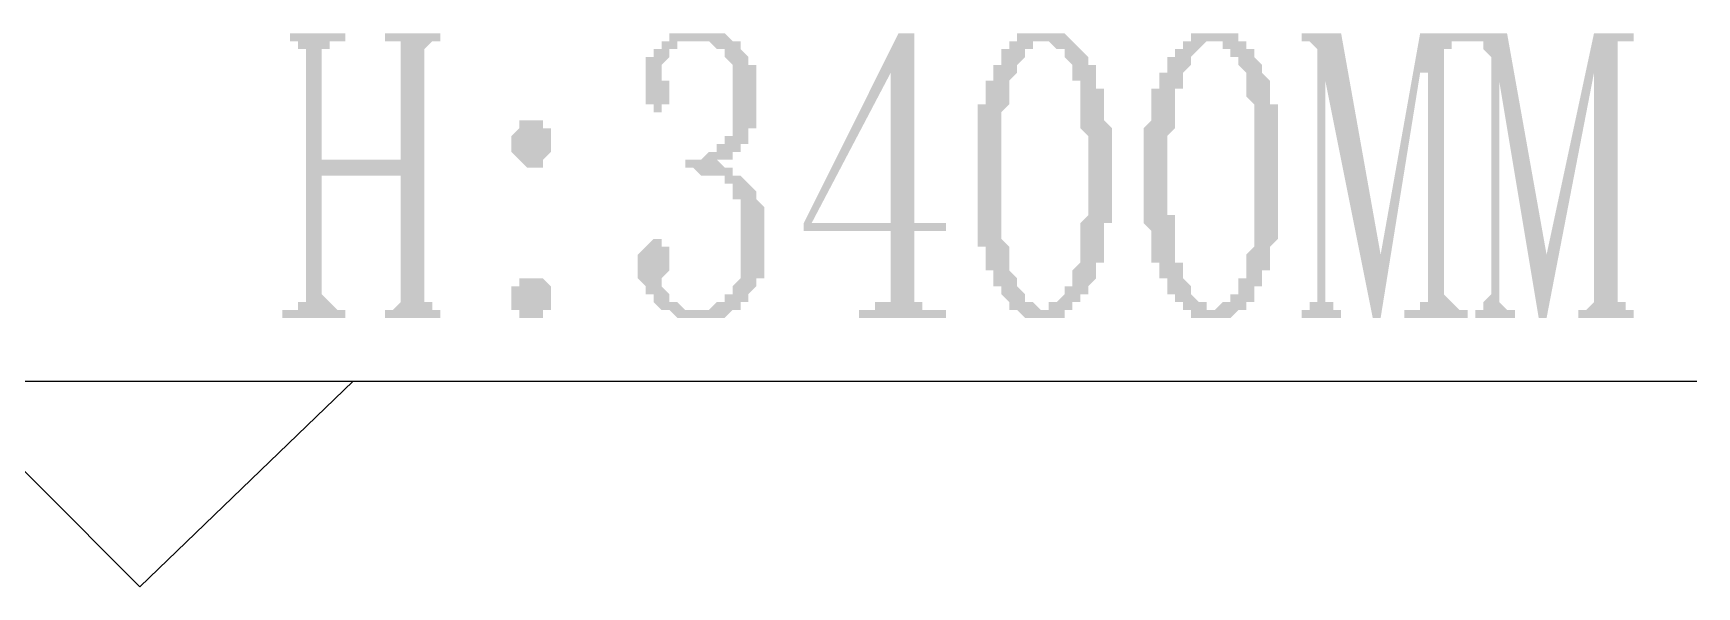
# Model space of a CAD drawing. Header units: inches. Extents: x 11 to 286, y 6 to 196.
# Drawn here: x 135.93 to 144.84, y 143.78 to 146.74 of the extents above; entities that cross this region are included whole.
import ezdxf

# ---------------------------------------------------------------- set-up
doc = ezdxf.new("R2010")
doc.units = ezdxf.units.IN
doc.header["$MEASUREMENT"] = 0
doc.layers.add('PDF_几何图形', color=7, linetype='Continuous')
doc.layers.add('PDF_实体填充', color=7, linetype='Continuous', true_color=0xffffff)

msp = doc.modelspace()

# ---------------------------------------------------------------- hatches: boundary and pattern name
at = {"layer": 'PDF_实体填充', "transparency": 33554559}
for points in [[(138.0208, 145.3444), (138.0208, 145.3021), (138.0631, 145.3021), (138.0631, 145.2598), (138.1054, 145.2598), (138.1054, 145.2174), (137.8091, 145.2174), (137.8091, 145.2598), (137.8514, 145.2598), (137.8938, 145.3021), (137.8938, 145.3444), (137.8938, 145.9794), (137.4704, 145.9794), (137.4704, 145.3444), (137.5128, 145.3021), (137.5551, 145.2598), (137.5974, 145.2598), (137.5974, 145.2174), (137.2588, 145.2174), (137.2588, 145.2598), (137.3011, 145.2598), (137.3434, 145.2598), (137.3434, 145.3021), (137.3858, 145.3021), (137.3858, 145.3444), (137.3858, 146.6144), (137.3858, 146.6568), (137.3434, 146.6568), (137.3434, 146.6991), (137.3011, 146.6991), (137.3011, 146.7414), (137.5974, 146.7414), (137.5974, 146.6991), (137.5551, 146.6991), (137.5128, 146.6991), (137.5128, 146.6568), (137.4704, 146.6568), (137.4704, 146.6144), (137.4704, 146.0641), (137.8938, 146.0641), (137.8938, 146.6144), (137.8938, 146.6568), (137.8938, 146.6991), (137.8514, 146.6991), (137.8091, 146.6991), (137.8091, 146.7414), (138.1054, 146.7414), (138.1054, 146.6991), (138.0631, 146.6991), (138.0208, 146.6568), (138.0208, 146.6144)], [(139.8411, 145.6408), (139.8411, 145.5984), (139.8411, 145.5561), (139.8411, 145.5138), (139.8411, 145.4714), (139.8411, 145.4291), (139.7988, 145.4291), (139.7988, 145.3868), (139.7564, 145.3444), (139.7564, 145.3021), (139.7141, 145.3021), (139.7141, 145.2598), (139.6718, 145.2598), (139.6294, 145.2174), (139.5871, 145.2174), (139.5448, 145.2174), (139.5024, 145.2174), (139.4601, 145.2174), (139.4178, 145.2174), (139.3754, 145.2174), (139.3331, 145.2598), (139.2908, 145.2598), (139.2484, 145.3021), (139.2484, 145.3444), (139.2061, 145.3444), (139.2061, 145.3868), (139.1638, 145.4291), (139.1638, 145.4714), (139.1638, 145.5138), (139.1638, 145.5561), (139.2061, 145.5984), (139.2484, 145.6408), (139.2908, 145.6408), (139.2908, 145.5984), (139.3331, 145.5984), (139.3331, 145.5561), (139.3331, 145.5138), (139.3331, 145.4714), (139.2908, 145.4291), (139.2908, 145.3868), (139.3331, 145.3444), (139.3331, 145.3021), (139.3754, 145.3021), (139.4178, 145.2598), (139.4601, 145.2598), (139.5024, 145.2598), (139.5448, 145.2598), (139.5871, 145.3021), (139.6294, 145.3021), (139.6294, 145.3444), (139.6718, 145.3444), (139.6718, 145.3868), (139.7141, 145.4291), (139.7141, 145.4714), (139.7141, 145.5138), (139.7141, 145.5561), (139.7141, 145.5984), (139.7141, 145.6408), (139.7141, 145.6831), (139.7141, 145.7254), (139.7141, 145.7678), (139.7141, 145.8101), (139.7141, 145.8524), (139.6718, 145.8524), (139.6718, 145.8948), (139.6718, 145.9371), (139.6294, 145.9371), (139.6294, 145.9794), (139.5871, 145.9794), (139.5448, 145.9794), (139.5024, 145.9794), (139.4601, 146.0218), (139.4178, 146.0218), (139.4178, 146.0641), (139.4601, 146.0641), (139.5024, 146.0641), (139.5448, 146.1064), (139.5871, 146.1064), (139.5871, 146.1488), (139.6294, 146.1488), (139.6294, 146.1911), (139.6718, 146.1911), (139.6718, 146.2334), (139.6718, 146.2758), (139.6718, 146.3181), (139.6718, 146.3604), (139.6718, 146.4028), (139.6718, 146.4451), (139.6718, 146.4874), (139.6718, 146.5298), (139.6718, 146.5721), (139.6294, 146.6144), (139.6294, 146.6568), (139.5871, 146.6568), (139.5448, 146.6991), (139.5024, 146.6991), (139.4601, 146.6991), (139.4178, 146.6991), (139.3754, 146.6991), (139.3754, 146.6568), (139.3331, 146.6568), (139.3331, 146.6144), (139.2908, 146.5721), (139.2908, 146.5298), (139.2908, 146.4874), (139.3331, 146.4874), (139.3331, 146.4451), (139.3331, 146.4028), (139.3331, 146.3604), (139.2908, 146.3604), (139.2908, 146.3181), (139.2484, 146.3181), (139.2484, 146.3604), (139.2061, 146.3604), (139.2061, 146.4028), (139.2061, 146.4451), (139.2061, 146.4874), (139.2061, 146.5298), (139.2061, 146.5721), (139.2061, 146.6144), (139.2484, 146.6144), (139.2484, 146.6568), (139.2908, 146.6568), (139.2908, 146.6991), (139.3331, 146.6991), (139.3331, 146.7414), (139.3754, 146.7414), (139.4178, 146.7414), (139.4601, 146.7414), (139.5024, 146.7414), (139.5448, 146.7414), (139.5871, 146.7414), (139.6294, 146.7414), (139.6718, 146.6991), (139.7141, 146.6991), (139.7141, 146.6568), (139.7564, 146.6144), (139.7564, 146.5721), (139.7988, 146.5721), (139.7988, 146.5298), (139.7988, 146.4874), (139.7988, 146.4451), (139.7988, 146.4028), (139.7988, 146.3604), (139.7988, 146.3181), (139.7988, 146.2758), (139.7988, 146.2334), (139.7564, 146.2334), (139.7564, 146.1911), (139.7564, 146.1488), (139.7141, 146.1488), (139.7141, 146.1064), (139.6718, 146.1064), (139.6718, 146.0641), (139.6294, 146.0641), (139.5871, 146.0641), (139.6294, 146.0218), (139.6718, 146.0218), (139.6718, 145.9794), (139.7141, 145.9794), (139.7564, 145.9371), (139.7988, 145.8948), (139.7988, 145.8524), (139.8411, 145.8101), (139.8411, 145.7678), (139.8411, 145.7254), (139.8411, 145.6831)], [(143.4818, 145.3444), (143.5241, 145.3021), (143.5664, 145.2598), (143.6088, 145.2598), (143.6088, 145.2174), (143.2701, 145.2174), (143.2701, 145.2598), (143.3124, 145.2598), (143.3548, 145.2598), (143.3548, 145.3021), (143.3971, 145.3021), (143.3971, 145.3444), (143.3971, 146.5298), (143.3548, 146.5298), (143.1431, 145.2174), (143.1008, 145.2174), (142.8468, 146.4874), (142.8468, 145.3444), (142.8468, 145.3021), (142.8891, 145.3021), (142.8891, 145.2598), (142.9314, 145.2598), (142.9314, 145.2174), (142.7198, 145.2174), (142.7198, 145.2598), (142.7621, 145.2598), (142.7621, 145.3021), (142.8044, 145.3021), (142.8044, 145.3444), (142.8044, 146.6144), (142.8044, 146.6568), (142.7621, 146.6991), (142.7198, 146.6991), (142.7198, 146.7414), (142.9314, 146.7414), (143.1431, 145.5561), (143.3548, 146.7414), (143.6088, 146.7414), (143.6088, 146.6991), (143.5664, 146.6991), (143.5241, 146.6991), (143.5241, 146.6568), (143.4818, 146.6568), (143.4818, 146.6144)], [(144.4131, 145.3444), (144.4131, 145.3021), (144.4554, 145.3021), (144.4554, 145.2598), (144.4978, 145.2598), (144.4978, 145.2174), (144.2014, 145.2174), (144.2014, 145.2598), (144.2438, 145.2598), (144.2861, 145.3021), (144.2861, 145.3444), (144.2861, 146.5298), (144.0321, 145.2174), (143.9898, 145.2174), (143.7781, 146.4874), (143.7781, 145.3444), (143.7781, 145.3021), (143.8204, 145.2598), (143.8628, 145.2598), (143.8628, 145.2174), (143.6511, 145.2174), (143.6511, 145.2598), (143.6934, 145.2598), (143.6934, 145.3021), (143.7358, 145.3444), (143.7358, 146.6144), (143.6934, 146.6568), (143.6934, 146.6991), (143.6511, 146.6991), (143.6088, 146.6991), (143.6088, 146.7414), (143.8204, 146.7414), (144.0321, 145.5561), (144.2861, 146.7414), (144.4978, 146.7414), (144.4978, 146.6991), (144.4554, 146.6991), (144.4131, 146.6991), (144.4131, 146.6568), (144.4131, 146.6144)]]:
    msp.add_hatch(color=7, dxfattribs=at).paths.add_polyline_path(points, flags=0)
h = msp.add_hatch(color=7, dxfattribs=at)
h.paths.add_polyline_path([(140.6454, 145.3868), (140.6454, 145.3868), (140.6454, 145.3444), (140.6454, 145.3444), (140.6454, 145.3021), (140.6454, 145.3021), (140.6878, 145.3021), (140.6878, 145.3021), (140.6878, 145.2598), (140.7301, 145.2598), (140.7301, 145.2598), (140.8148, 145.2598), (140.8148, 145.2174), (140.3491, 145.2174), (140.3491, 145.2598), (140.3914, 145.2598), (140.4338, 145.2598), (140.4338, 145.3021), (140.4761, 145.3021), (140.4761, 145.3021), (140.4761, 145.3021), (140.5184, 145.3021), (140.5184, 145.3444), (140.5184, 145.3444), (140.5184, 145.3868), (140.5184, 145.3868), (140.5184, 145.6831), (140.0528, 145.6831), (140.0528, 145.7254), (140.5608, 146.7414), (140.6454, 146.7414), (140.6454, 145.7254), (140.8148, 145.7254), (140.8148, 145.6831), (140.6454, 145.6831), (140.6454, 145.3868)], flags=0)
h.paths.add_polyline_path([(140.5184, 146.5298), (140.0951, 145.7254), (140.5184, 145.7254), (140.5184, 146.5298), (140.5184, 146.5298), (140.5184, 146.5298)], flags=0)
h = msp.add_hatch(color=7, dxfattribs=at)
h.paths.add_polyline_path([(141.3228, 146.6991), (141.3228, 146.6991), (141.3228, 146.6991), (141.2804, 146.6991), (141.2804, 146.6568), (141.2804, 146.6568), (141.2381, 146.6568), (141.2381, 146.6568), (141.2381, 146.6144), (141.2381, 146.6144), (141.1958, 146.5721), (141.1958, 146.5721), (141.1958, 146.5298), (141.1958, 146.5298), (141.1534, 146.4874), (141.1534, 146.4874), (141.1534, 146.4874), (141.1534, 146.4451), (141.1534, 146.4451), (141.1534, 146.4028), (141.1534, 146.4028), (141.1534, 146.3604), (141.1534, 146.3604), (141.1111, 146.3181), (141.1111, 146.3181), (141.1111, 146.2758), (141.1111, 146.2758), (141.1111, 146.2334), (141.1111, 146.2334), (141.1111, 146.1911), (141.1111, 146.1911), (141.1111, 146.1488), (141.1111, 146.1064), (141.1111, 146.1064), (141.1111, 146.0641), (141.1111, 146.0641), (141.1111, 146.0218), (141.1111, 145.9794), (141.1111, 145.9794), (141.1111, 145.9794), (141.1111, 145.9371), (141.1111, 145.8948), (141.1111, 145.8948), (141.1111, 145.8524), (141.1111, 145.8101), (141.1111, 145.8101), (141.1111, 145.7678), (141.1111, 145.7678), (141.1111, 145.7254), (141.1111, 145.7254), (141.1111, 145.6831), (141.1111, 145.6831), (141.1111, 145.6408), (141.1111, 145.6408), (141.1534, 145.5984), (141.1534, 145.5984), (141.1534, 145.5561), (141.1534, 145.5561), (141.1534, 145.5138), (141.1534, 145.5138), (141.1534, 145.4714), (141.1534, 145.4714), (141.1534, 145.4714), (141.1958, 145.4291), (141.1958, 145.4291), (141.1958, 145.3868), (141.1958, 145.3868), (141.2381, 145.3444), (141.2381, 145.3444), (141.2381, 145.3021), (141.2804, 145.3021), (141.2804, 145.3021), (141.2804, 145.3021), (141.2804, 145.3021), (141.3228, 145.2598), (141.3228, 145.2598), (141.3228, 145.2598), (141.3651, 145.2598), (141.3651, 145.3021), (141.3651, 145.3021), (141.4074, 145.3021), (141.4074, 145.3021), (141.4074, 145.3021), (141.4498, 145.3444), (141.4498, 145.3444), (141.4498, 145.3444), (141.4498, 145.3868), (141.4921, 145.3868), (141.4921, 145.4291), (141.4921, 145.4291), (141.4921, 145.4714), (141.4921, 145.4714), (141.5344, 145.5138), (141.5344, 145.5138), (141.5344, 145.5138), (141.5344, 145.5561), (141.5344, 145.5561), (141.5344, 145.5984), (141.5344, 145.5984), (141.5344, 145.6408), (141.5344, 145.6408), (141.5344, 145.6831), (141.5344, 145.6831), (141.5344, 145.7254), (141.5344, 145.7254), (141.5768, 145.7678), (141.5768, 145.8101), (141.5768, 145.8101), (141.5768, 145.8524), (141.5768, 145.8524), (141.5768, 145.8948), (141.5768, 145.9371), (141.5768, 145.9371), (141.5768, 145.9794), (141.5768, 145.9794), (141.5768, 146.0218), (141.5768, 146.0218), (141.5768, 146.0641), (141.5768, 146.1064), (141.5768, 146.1064), (141.5768, 146.1488), (141.5768, 146.1911), (141.5768, 146.1911), (141.5344, 146.2334), (141.5344, 146.2334), (141.5344, 146.2758), (141.5344, 146.2758), (141.5344, 146.3181), (141.5344, 146.3181), (141.5344, 146.3604), (141.5344, 146.3604), (141.5344, 146.4028), (141.5344, 146.4028), (141.5344, 146.4451), (141.5344, 146.4451), (141.5344, 146.4874), (141.4921, 146.4874), (141.4921, 146.4874), (141.4921, 146.4874), (141.4921, 146.5298), (141.4921, 146.5721), (141.4921, 146.5721), (141.4498, 146.6144), (141.4498, 146.6144), (141.4498, 146.6144), (141.4498, 146.6568), (141.4074, 146.6568), (141.4074, 146.6568), (141.4074, 146.6568), (141.3651, 146.6991), (141.3651, 146.6991), (141.3651, 146.6991), (141.3228, 146.6991), (141.3228, 146.6991), (141.3228, 146.6991)], flags=0)
h.paths.add_polyline_path([(141.3228, 145.2174), (141.3228, 145.2174), (141.3228, 145.2174), (141.2804, 145.2174), (141.2804, 145.2174), (141.2381, 145.2174), (141.2381, 145.2174), (141.2381, 145.2174), (141.1958, 145.2598), (141.1958, 145.2598), (141.1958, 145.2598), (141.1534, 145.2598), (141.1534, 145.3021), (141.1534, 145.3021), (141.1111, 145.3444), (141.1111, 145.3444), (141.1111, 145.3444), (141.1111, 145.3868), (141.0688, 145.3868), (141.0688, 145.4291), (141.0688, 145.4291), (141.0688, 145.4291), (141.0688, 145.4714), (141.0264, 145.4714), (141.0264, 145.5138), (141.0264, 145.5138), (141.0264, 145.5138), (141.0264, 145.5561), (141.0264, 145.5561), (141.0264, 145.5984), (140.9841, 145.5984), (140.9841, 145.6408), (140.9841, 145.6408), (140.9841, 145.6831), (140.9841, 145.6831), (140.9841, 145.7254), (140.9841, 145.7254), (140.9841, 145.7678), (140.9841, 145.7678), (140.9841, 145.8101), (140.9841, 145.8524), (140.9841, 145.8524), (140.9841, 145.8948), (140.9841, 145.8948), (140.9841, 145.9371), (140.9841, 145.9794), (140.9841, 145.9794), (140.9841, 146.0218), (140.9841, 146.0218), (140.9841, 146.0641), (140.9841, 146.1064), (140.9841, 146.1064), (140.9841, 146.1488), (140.9841, 146.1488), (140.9841, 146.1911), (140.9841, 146.2334), (140.9841, 146.2334), (140.9841, 146.2758), (140.9841, 146.2758), (140.9841, 146.3181), (140.9841, 146.3181), (140.9841, 146.3604), (141.0264, 146.3604), (141.0264, 146.4028), (141.0264, 146.4028), (141.0264, 146.4451), (141.0264, 146.4451), (141.0264, 146.4451), (141.0264, 146.4874), (141.0688, 146.4874), (141.0688, 146.5298), (141.0688, 146.5298), (141.0688, 146.5298), (141.0688, 146.5721), (141.1111, 146.5721), (141.1111, 146.6144), (141.1111, 146.6144), (141.1111, 146.6568), (141.1534, 146.6568), (141.1534, 146.6568), (141.1534, 146.6991), (141.1958, 146.6991), (141.1958, 146.6991), (141.1958, 146.7414), (141.2381, 146.7414), (141.2381, 146.7414), (141.2381, 146.7414), (141.2804, 146.7414), (141.2804, 146.7414), (141.3228, 146.7414), (141.3228, 146.7414), (141.3228, 146.7414), (141.3651, 146.7414), (141.3651, 146.7414), (141.3651, 146.7414), (141.4074, 146.7414), (141.4074, 146.7414), (141.4498, 146.7414), (141.4498, 146.7414), (141.4498, 146.7414), (141.4921, 146.6991), (141.4921, 146.6991), (141.4921, 146.6991), (141.5344, 146.6568), (141.5344, 146.6568), (141.5344, 146.6568), (141.5768, 146.6144), (141.5768, 146.6144), (141.5768, 146.5721), (141.5768, 146.5721), (141.6191, 146.5721), (141.6191, 146.5298), (141.6191, 146.5298), (141.6191, 146.4874), (141.6191, 146.4874), (141.6191, 146.4874), (141.6191, 146.4451), (141.6614, 146.4451), (141.6614, 146.4028), (141.6614, 146.4028), (141.6614, 146.3604), (141.6614, 146.3604), (141.6614, 146.3181), (141.6614, 146.3181), (141.6614, 146.2758), (141.6614, 146.2758), (141.7038, 146.2334), (141.7038, 146.2334), (141.7038, 146.1911), (141.7038, 146.1911), (141.7038, 146.1488), (141.7038, 146.1064), (141.7038, 146.1064), (141.7038, 146.0641), (141.7038, 146.0641), (141.7038, 146.0218), (141.7038, 145.9794), (141.7038, 145.9794), (141.7038, 145.9794), (141.7038, 145.9371), (141.7038, 145.8948), (141.7038, 145.8948), (141.7038, 145.8524), (141.7038, 145.8101), (141.7038, 145.8101), (141.7038, 145.7678), (141.7038, 145.7678), (141.7038, 145.7254), (141.6614, 145.7254), (141.6614, 145.6831), (141.6614, 145.6831), (141.6614, 145.6408), (141.6614, 145.6408), (141.6614, 145.5984), (141.6614, 145.5984), (141.6614, 145.5561), (141.6614, 145.5561), (141.6614, 145.5138), (141.6191, 145.5138), (141.6191, 145.4714), (141.6191, 145.4714), (141.6191, 145.4714), (141.6191, 145.4291), (141.6191, 145.4291), (141.6191, 145.4291), (141.5768, 145.3868), (141.5768, 145.3868), (141.5768, 145.3444), (141.5344, 145.3444), (141.5344, 145.3021), (141.5344, 145.3021), (141.4921, 145.3021), (141.4921, 145.2598), (141.4921, 145.2598), (141.4921, 145.2598), (141.4498, 145.2598), (141.4498, 145.2174), (141.4074, 145.2174), (141.4074, 145.2174), (141.4074, 145.2174), (141.3651, 145.2174), (141.3651, 145.2174), (141.3651, 145.2174), (141.3228, 145.2174), (141.3228, 145.2174), (141.3228, 145.2174)], flags=0)
h = msp.add_hatch(color=7, dxfattribs=at)
h.paths.add_polyline_path([(142.2541, 146.6991), (142.2118, 146.6991), (142.2118, 146.6991), (142.2118, 146.6991), (142.1694, 146.6568), (142.1694, 146.6568), (142.1694, 146.6568), (142.1694, 146.6568), (142.1271, 146.6144), (142.1271, 146.6144), (142.1271, 146.5721), (142.1271, 146.5721), (142.0848, 146.5298), (142.0848, 146.5298), (142.0848, 146.4874), (142.0848, 146.4874), (142.0848, 146.4874), (142.0848, 146.4451), (142.0424, 146.4451), (142.0424, 146.4028), (142.0424, 146.4028), (142.0424, 146.3604), (142.0424, 146.3604), (142.0424, 146.3181), (142.0424, 146.3181), (142.0424, 146.2758), (142.0424, 146.2758), (142.0424, 146.2334), (142.0424, 146.2334), (142.0001, 146.1911), (142.0001, 146.1911), (142.0001, 146.1488), (142.0001, 146.1064), (142.0001, 146.1064), (142.0001, 146.0641), (142.0001, 146.0641), (142.0001, 146.0218), (142.0001, 145.9794), (142.0001, 145.9794), (142.0001, 145.9794), (142.0001, 145.9371), (142.0001, 145.8948), (142.0001, 145.8948), (142.0001, 145.8524), (142.0001, 145.8101), (142.0001, 145.8101), (142.0001, 145.7678), (142.0424, 145.7678), (142.0424, 145.7254), (142.0424, 145.7254), (142.0424, 145.6831), (142.0424, 145.6831), (142.0424, 145.6408), (142.0424, 145.6408), (142.0424, 145.5984), (142.0424, 145.5984), (142.0424, 145.5561), (142.0424, 145.5561), (142.0424, 145.5138), (142.0848, 145.5138), (142.0848, 145.4714), (142.0848, 145.4714), (142.0848, 145.4714), (142.0848, 145.4291), (142.0848, 145.4291), (142.1271, 145.3868), (142.1271, 145.3868), (142.1271, 145.3444), (142.1271, 145.3444), (142.1694, 145.3021), (142.1694, 145.3021), (142.1694, 145.3021), (142.2118, 145.3021), (142.2118, 145.3021), (142.2118, 145.2598), (142.2541, 145.2598), (142.2541, 145.2598), (142.2541, 145.2598), (142.2964, 145.3021), (142.2964, 145.3021), (142.2964, 145.3021), (142.2964, 145.3021), (142.3388, 145.3021), (142.3388, 145.3444), (142.3388, 145.3444), (142.3811, 145.3444), (142.3811, 145.3868), (142.3811, 145.3868), (142.3811, 145.4291), (142.4234, 145.4291), (142.4234, 145.4714), (142.4234, 145.4714), (142.4234, 145.5138), (142.4234, 145.5138), (142.4234, 145.5138), (142.4234, 145.5561), (142.4234, 145.5561), (142.4658, 145.5984), (142.4658, 145.5984), (142.4658, 145.6408), (142.4658, 145.6408), (142.4658, 145.6831), (142.4658, 145.6831), (142.4658, 145.7254), (142.4658, 145.7254), (142.4658, 145.7678), (142.4658, 145.8101), (142.4658, 145.8101), (142.4658, 145.8524), (142.4658, 145.8524), (142.4658, 145.8948), (142.4658, 145.9371), (142.4658, 145.9371), (142.4658, 145.9794), (142.4658, 145.9794), (142.4658, 146.0218), (142.4658, 146.0218), (142.4658, 146.0641), (142.4658, 146.1064), (142.4658, 146.1064), (142.4658, 146.1488), (142.4658, 146.1911), (142.4658, 146.1911), (142.4658, 146.2334), (142.4658, 146.2334), (142.4658, 146.2758), (142.4658, 146.2758), (142.4658, 146.3181), (142.4658, 146.3181), (142.4658, 146.3604), (142.4658, 146.3604), (142.4234, 146.4028), (142.4234, 146.4028), (142.4234, 146.4451), (142.4234, 146.4451), (142.4234, 146.4874), (142.4234, 146.4874), (142.4234, 146.4874), (142.4234, 146.4874), (142.4234, 146.5298), (142.3811, 146.5721), (142.3811, 146.5721), (142.3811, 146.6144), (142.3811, 146.6144), (142.3388, 146.6144), (142.3388, 146.6568), (142.3388, 146.6568), (142.3388, 146.6568), (142.2964, 146.6568), (142.2964, 146.6991), (142.2964, 146.6991), (142.2541, 146.6991), (142.2541, 146.6991), (142.2541, 146.6991), (142.2541, 146.6991)], flags=0)
h.paths.add_polyline_path([(142.2541, 145.2174), (142.2118, 145.2174), (142.2118, 145.2174), (142.2118, 145.2174), (142.1694, 145.2174), (142.1694, 145.2174), (142.1694, 145.2174), (142.1271, 145.2174), (142.1271, 145.2598), (142.0848, 145.2598), (142.0848, 145.2598), (142.0848, 145.2598), (142.0848, 145.3021), (142.0424, 145.3021), (142.0424, 145.3444), (142.0424, 145.3444), (142.0001, 145.3444), (142.0001, 145.3868), (142.0001, 145.3868), (142.0001, 145.4291), (141.9578, 145.4291), (141.9578, 145.4291), (141.9578, 145.4714), (141.9578, 145.4714), (141.9578, 145.5138), (141.9578, 145.5138), (141.9154, 145.5138), (141.9154, 145.5561), (141.9154, 145.5561), (141.9154, 145.5984), (141.9154, 145.5984), (141.9154, 145.6408), (141.9154, 145.6408), (141.9154, 145.6831), (141.9154, 145.6831), (141.8731, 145.7254), (141.8731, 145.7254), (141.8731, 145.7678), (141.8731, 145.7678), (141.8731, 145.8101), (141.8731, 145.8524), (141.8731, 145.8524), (141.8731, 145.8948), (141.8731, 145.8948), (141.8731, 145.9371), (141.8731, 145.9794), (141.8731, 145.9794), (141.8731, 146.0218), (141.8731, 146.0218), (141.8731, 146.0641), (141.8731, 146.1064), (141.8731, 146.1064), (141.8731, 146.1488), (141.8731, 146.1488), (141.8731, 146.1911), (141.8731, 146.2334), (141.8731, 146.2334), (141.9154, 146.2758), (141.9154, 146.2758), (141.9154, 146.3181), (141.9154, 146.3181), (141.9154, 146.3604), (141.9154, 146.3604), (141.9154, 146.4028), (141.9154, 146.4028), (141.9154, 146.4451), (141.9578, 146.4451), (141.9578, 146.4451), (141.9578, 146.4874), (141.9578, 146.4874), (141.9578, 146.5298), (141.9578, 146.5298), (142.0001, 146.5298), (142.0001, 146.5721), (142.0001, 146.5721), (142.0001, 146.6144), (142.0424, 146.6144), (142.0424, 146.6568), (142.0424, 146.6568), (142.0848, 146.6568), (142.0848, 146.6991), (142.0848, 146.6991), (142.1271, 146.6991), (142.1271, 146.7414), (142.1271, 146.7414), (142.1694, 146.7414), (142.1694, 146.7414), (142.1694, 146.7414), (142.2118, 146.7414), (142.2118, 146.7414), (142.2118, 146.7414), (142.2541, 146.7414), (142.2541, 146.7414), (142.2964, 146.7414), (142.2964, 146.7414), (142.2964, 146.7414), (142.3388, 146.7414), (142.3388, 146.7414), (142.3388, 146.7414), (142.3811, 146.7414), (142.3811, 146.6991), (142.3811, 146.6991), (142.4234, 146.6991), (142.4234, 146.6568), (142.4234, 146.6568), (142.4658, 146.6568), (142.4658, 146.6144), (142.4658, 146.6144), (142.5081, 146.5721), (142.5081, 146.5721), (142.5081, 146.5721), (142.5081, 146.5298), (142.5081, 146.5298), (142.5504, 146.4874), (142.5504, 146.4874), (142.5504, 146.4874), (142.5504, 146.4451), (142.5504, 146.4451), (142.5504, 146.4028), (142.5504, 146.4028), (142.5504, 146.3604), (142.5928, 146.3604), (142.5928, 146.3181), (142.5928, 146.3181), (142.5928, 146.2758), (142.5928, 146.2758), (142.5928, 146.2334), (142.5928, 146.2334), (142.5928, 146.1911), (142.5928, 146.1911), (142.5928, 146.1488), (142.5928, 146.1064), (142.5928, 146.1064), (142.5928, 146.0641), (142.5928, 146.0641), (142.5928, 146.0218), (142.5928, 145.9794), (142.5928, 145.9794), (142.5928, 145.9794), (142.5928, 145.9371), (142.5928, 145.8948), (142.5928, 145.8948), (142.5928, 145.8524), (142.5928, 145.8101), (142.5928, 145.8101), (142.5928, 145.7678), (142.5928, 145.7678), (142.5928, 145.7254), (142.5928, 145.7254), (142.5928, 145.6831), (142.5928, 145.6831), (142.5928, 145.6408), (142.5928, 145.6408), (142.5504, 145.5984), (142.5504, 145.5984), (142.5504, 145.5561), (142.5504, 145.5561), (142.5504, 145.5138), (142.5504, 145.5138), (142.5504, 145.4714), (142.5504, 145.4714), (142.5081, 145.4714), (142.5081, 145.4291), (142.5081, 145.4291), (142.5081, 145.4291), (142.5081, 145.3868), (142.4658, 145.3868), (142.4658, 145.3444), (142.4658, 145.3444), (142.4658, 145.3021), (142.4234, 145.3021), (142.4234, 145.3021), (142.4234, 145.2598), (142.3811, 145.2598), (142.3811, 145.2598), (142.3811, 145.2598), (142.3388, 145.2174), (142.3388, 145.2174), (142.3388, 145.2174), (142.2964, 145.2174), (142.2964, 145.2174), (142.2541, 145.2174), (142.2541, 145.2174), (142.2541, 145.2174), (142.2541, 145.2174), (142.2541, 145.2174)], flags=0)
h = msp.add_hatch(color=7, dxfattribs=at)
h.paths.add_polyline_path([(138.6981, 146.1488), (138.6981, 146.1488), (138.6981, 146.1064), (138.6981, 146.1064), (138.6558, 146.0641), (138.6558, 146.0641), (138.6558, 146.0641), (138.6558, 146.0218), (138.6134, 146.0218), (138.6134, 146.0218), (138.6134, 146.0218), (138.5711, 146.0218), (138.5711, 146.0218), (138.5288, 146.0641), (138.5288, 146.0641), (138.5288, 146.0641), (138.5288, 146.0641), (138.4864, 146.1064), (138.4864, 146.1064), (138.4864, 146.1488), (138.4864, 146.1488), (138.4864, 146.1911), (138.4864, 146.1911), (138.5288, 146.2334), (138.5288, 146.2334), (138.5288, 146.2334), (138.5288, 146.2758), (138.5711, 146.2758), (138.5711, 146.2758), (138.5711, 146.2758), (138.6134, 146.2758), (138.6134, 146.2758), (138.6134, 146.2758), (138.6558, 146.2758), (138.6558, 146.2334), (138.6558, 146.2334), (138.6981, 146.2334), (138.6981, 146.1911), (138.6981, 146.1911), (138.6981, 146.1488), (138.6981, 146.1488), (138.6981, 146.1488)], flags=0)
h.paths.add_polyline_path([(138.6981, 145.3021), (138.6981, 145.3021), (138.6981, 145.2598), (138.6981, 145.2598), (138.6558, 145.2598), (138.6558, 145.2174), (138.6558, 145.2174), (138.6558, 145.2174), (138.6134, 145.2174), (138.6134, 145.2174), (138.6134, 145.2174), (138.5711, 145.2174), (138.5711, 145.2174), (138.5288, 145.2174), (138.5288, 145.2174), (138.5288, 145.2174), (138.5288, 145.2598), (138.4864, 145.2598), (138.4864, 145.3021), (138.4864, 145.3021), (138.4864, 145.3021), (138.4864, 145.3444), (138.4864, 145.3868), (138.5288, 145.3868), (138.5288, 145.3868), (138.5288, 145.4291), (138.5288, 145.4291), (138.5711, 145.4291), (138.5711, 145.4291), (138.5711, 145.4291), (138.6134, 145.4291), (138.6134, 145.4291), (138.6134, 145.4291), (138.6558, 145.4291), (138.6558, 145.4291), (138.6558, 145.4291), (138.6981, 145.3868), (138.6981, 145.3868), (138.6981, 145.3444), (138.6981, 145.3444), (138.6981, 145.3021), (138.6981, 145.3021), (138.6981, 145.3021)], flags=0)

# ---------------------------------------------------------------- linework, layer by layer
at = {"layer": 'PDF_几何图形'}
msp.add_lwpolyline([(137.6398, 144.8788), (136.4968, 143.7781), (135.3961, 144.8788), (144.8364, 144.8788)], dxfattribs=at)

doc.saveas('drawing.dxf')
